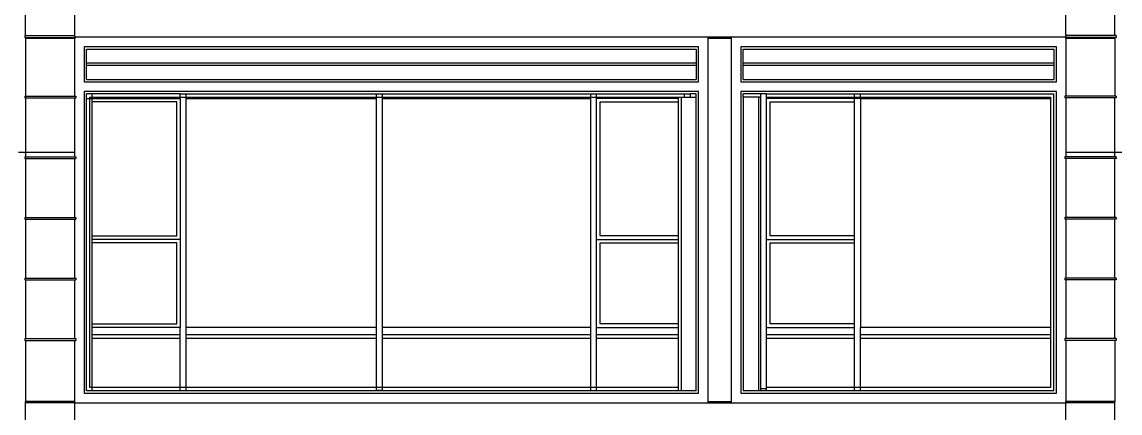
# Model space of a CAD drawing. Extents: x -311 to 61613, y 0 to 58400.
# Drawn here: x 34451 to 43813, y 20012 to 23340 of the extents above; entities that cross this region are included whole.
import ezdxf

# ---------------------------------------------------------------- set-up
doc = ezdxf.new("R2010")
doc.units = 0
doc.header["$LTSCALE"] = 1000
doc.header["$MEASUREMENT"] = 0
doc.layers.add('AD-AREA-OUTL', color=31, linetype='Continuous')

msp = doc.modelspace()

# ---------------------------------------------------------------- linework, layer by layer
at = {"layer": 'AD-AREA-OUTL', "color": 252}
for p, q in [((34479.8, 23224.2), (34479.8, 23400.1)), ((34900, 23400.1), (34900, 23224.2)), ((43349.7, 23224.2), (43349.7, 23400.1)), ((43769.9, 23224.2), (43769.9, 23400.1)), ((34474.2, 23224.2), (34479.8, 23224.2)), ((34474.2, 23224.2), (34474.2, 23209.2)), ((34479.8, 23224.2), (34900, 23224.2)), ((34900, 23224.2), (34900, 23210)), ((43349.7, 23224.2), (43349.7, 23210)), ((43769.9, 23224.2), (43349.7, 23224.2)), ((43779.8, 23224.2), (43769.9, 23224.2)), ((43779.8, 23224.2), (43779.8, 23209.2)), ((34474.2, 23209.2), (34479.8, 23209.2)), ((34479.8, 23209.2), (34889.7, 23209.2)), ((34479.8, 23209.2), (34479.8, 23200.1)), ((34479.8, 23200.1), (34479.8, 22708.4)), ((34889.7, 23200.1), (34479.8, 23200.1)), ((34889.7, 23209.2), (34889.7, 23200.1)), ((34889.7, 23209.2), (34900, 23209.2)), ((34900, 23200.1), (34889.7, 23200.1)), ((34909.8, 23210), (34900, 23210)), ((34900, 23209.2), (34909.8, 23209.2)), ((34900, 23209.2), (34900, 23200.1)), ((34900, 23200.1), (34900, 22708.4)), ((40299.9, 23210), (34909.8, 23210)), ((34909.8, 23210), (34909.8, 23209.2)), ((40219.9, 23130.1), (34979.7, 23130.1)), ((34979.7, 23130.1), (34979.7, 22830.1)), ((40219.9, 22830.1), (40219.9, 23130.1)), ((40299.9, 23210), (40299.9, 23200.1)), ((40500, 23210), (40299.9, 23210)), ((40299.9, 23200.1), (40299.9, 20110)), ((40500, 23200.1), (40299.9, 23200.1)), ((40500, 23200.1), (40500, 23210)), ((43342.3, 23210), (40500, 23210)), ((40500, 20110), (40500, 23200.1)), ((40579.7, 23130.1), (40579.7, 22830.1)), ((43270, 23130.1), (40579.7, 23130.1)), ((43270, 22830.1), (43270, 23130.1)), ((43349.7, 23210), (43342.3, 23210)), ((43342.3, 23210), (43342.3, 23209.2)), ((43349.7, 23209.2), (43342.3, 23209.2)), ((43359.9, 23209.2), (43349.7, 23209.2)), ((43349.7, 23200.1), (43349.7, 23209.2)), ((43359.9, 23200.1), (43349.7, 23200.1)), ((43349.7, 23200.1), (43349.7, 22708.4)), ((43769.9, 23209.2), (43359.9, 23209.2)), ((43359.9, 23209.2), (43359.9, 23200.1)), ((43769.9, 23200.1), (43359.9, 23200.1)), ((43779.8, 23209.2), (43769.9, 23209.2)), ((43769.9, 23209.2), (43769.9, 23200.1)), ((43769.9, 23200.1), (43769.9, 22708.4)), ((34999.8, 22990.1), (34999.8, 23110.1)), ((34999.8, 23110.1), (40199.8, 23110.1)), ((40199.8, 23110.1), (40199.8, 22990.1)), ((40599.8, 22990.1), (40599.8, 23110.1)), ((40599.8, 23110.1), (43249.9, 23110.1)), ((43249.9, 23110.1), (43249.9, 22990.1)), ((34999.8, 22970), (34999.8, 22990.1)), ((40199.8, 22990.1), (34999.8, 22990.1)), ((34999.8, 22850.1), (34999.8, 22970)), ((40199.8, 22970), (34999.8, 22970)), ((40199.8, 22990.1), (40199.8, 22970)), ((40199.8, 22970), (40199.8, 22850.1)), ((40599.8, 22970), (40599.8, 22990.1)), ((43249.9, 22990.1), (40599.8, 22990.1)), ((40599.8, 22850.1), (40599.8, 22970)), ((43249.9, 22970), (40599.8, 22970)), ((43249.9, 22990.1), (43249.9, 22970)), ((43249.9, 22970), (43249.9, 22850.1)), ((34999.8, 22850.1), (40199.8, 22850.1)), ((40599.8, 22850.1), (43249.9, 22850.1)), ((34979.7, 22830.1), (40219.9, 22830.1)), ((40579.7, 22830.1), (43270, 22830.1)), ((34474.2, 22708.4), (34479.8, 22708.4)), ((34474.2, 22708.4), (34474.2, 22693.4)), ((34474.2, 22693.4), (34479.8, 22693.4)), ((34479.8, 22708.4), (34900, 22708.4)), ((34479.8, 22693.4), (34900, 22693.4)), ((34479.8, 22693.4), (34479.8, 22230.1)), ((34900, 22708.4), (34909.8, 22708.4)), ((34900, 22693.4), (34909.8, 22693.4)), ((34900, 22693.4), (34900, 22230.1)), ((34909.8, 22708.4), (34909.8, 22693.4)), ((40219.9, 22750.1), (34979.7, 22750.1)), ((34979.7, 22750.1), (34979.7, 20180.1)), ((35049.9, 22730.1), (34999.8, 22730.1)), ((34999.8, 22690), (34999.8, 22730.1)), ((34999.8, 22690), (35029.8, 22690)), ((34999.8, 20200.1), (34999.8, 22690)), ((35029.8, 22690), (35029.8, 22700.1)), ((35029.8, 22700.1), (35049.9, 22700.1)), ((35029.8, 22690), (35049.9, 22690)), ((35029.8, 20230.1), (35029.8, 22690)), ((35799.9, 22730.1), (35049.9, 22730.1)), ((35049.9, 22700.1), (35049.9, 22730.1)), ((35049.9, 22690), (35049.9, 22700.1)), ((35049.9, 22700.1), (35799.9, 22700.1)), ((35049.9, 22660.1), (35049.9, 22690)), ((35049.9, 22690), (35799.9, 22690)), ((35049.9, 21520.1), (35049.9, 22660.1)), ((35769.9, 22660.1), (35049.9, 22660.1)), ((35769.9, 21520.1), (35769.9, 22660.1)), ((35799.9, 22730.1), (35850, 22730.1)), ((35799.9, 22700.1), (35799.9, 22730.1)), ((35799.9, 22700.1), (35850, 22700.1)), ((35799.9, 22690), (35799.9, 22700.1)), ((35799.9, 22690), (35799.9, 21490.1)), ((35850, 22730.1), (37474.5, 22730.1)), ((35850, 22700.1), (35850, 22730.1)), ((35850, 22700.1), (37474.5, 22700.1)), ((35850, 22690), (35850, 22700.1)), ((35850, 20740.1), (35850, 22690)), ((35850, 22690), (37474.5, 22690)), ((37474.5, 22730.1), (37524.6, 22730.1)), ((37474.5, 22700.1), (37474.5, 22730.1)), ((37474.5, 22700.1), (37524.6, 22700.1)), ((37474.5, 22690), (37474.5, 22700.1)), ((37474.5, 20740.1), (37474.5, 22690)), ((37524.6, 22730.1), (39299.8, 22730.1)), ((37524.6, 22700.1), (37524.6, 22730.1)), ((37524.6, 22700.1), (39299.8, 22700.1)), ((37524.6, 22690), (37524.6, 22700.1)), ((37524.6, 20740.1), (37524.6, 22690)), ((37524.6, 22690), (39299.8, 22690)), ((39299.8, 22730.1), (39349.9, 22730.1)), ((39299.8, 22700.1), (39299.8, 22730.1)), ((39299.8, 22700.1), (39349.9, 22700.1)), ((39299.8, 22690), (39299.8, 22700.1)), ((39299.8, 20740.1), (39299.8, 22690)), ((39349.9, 22730.1), (40099.9, 22730.1)), ((39349.9, 22700.1), (39349.9, 22730.1)), ((39349.9, 22700.1), (40049.8, 22700.1)), ((39349.9, 22690), (39349.9, 22700.1)), ((39349.9, 21490.1), (39349.9, 22690)), ((40049.8, 22690), (39349.9, 22690)), ((39379.9, 22660.1), (40049.8, 22660.1)), ((39379.9, 21520.1), (39379.9, 22660.1)), ((40049.8, 22690), (40049.8, 22700.1)), ((40049.8, 22700.1), (40069.9, 22700.1)), ((40049.8, 22660.1), (40049.8, 22690)), ((40049.8, 21520.1), (40049.8, 22660.1)), ((40069.9, 22700.1), (40099.9, 22700.1)), ((40069.9, 22700.1), (40069.9, 20200.1)), ((40099.9, 22730.1), (40149.7, 22730.1)), ((40099.9, 22700.1), (40099.9, 22730.1)), ((40099.9, 22700.1), (40149.7, 22700.1)), ((40199.8, 22730.1), (40149.7, 22730.1)), ((40149.7, 22700.1), (40149.7, 22730.1)), ((40149.7, 22700.1), (40199.8, 22700.1)), ((40199.8, 22700.1), (40199.8, 22730.1)), ((40199.8, 20200.1), (40199.8, 22700.1)), ((40219.9, 20180.1), (40219.9, 22750.1)), ((43270, 22750.1), (40579.7, 22750.1)), ((40579.7, 22750.1), (40579.7, 20180.1)), ((40749.7, 22730.1), (40599.8, 22730.1)), ((40599.8, 22700.1), (40599.8, 22730.1)), ((40599.8, 22700.1), (40599.8, 20200.1)), ((40730, 22700.1), (40599.8, 22700.1)), ((40730, 22700.1), (40730, 20200.1)), ((40749.7, 22700.1), (40730, 22700.1)), ((40799.8, 22730.1), (40749.7, 22730.1)), ((40749.7, 22700.1), (40749.7, 22730.1)), ((40749.7, 20220.1), (40749.7, 22700.1)), ((40799.8, 22700.1), (40799.8, 22730.1)), ((40799.8, 22730.1), (41549.8, 22730.1)), ((40799.8, 22690), (40799.8, 22700.1)), ((40799.8, 22700.1), (41549.8, 22700.1)), ((40799.8, 21490.1), (40799.8, 22690)), ((41549.8, 22690), (40799.8, 22690)), ((40829.8, 22660.1), (41549.8, 22660.1)), ((40829.8, 21520.1), (40829.8, 22660.1)), ((41549.8, 22700.1), (41549.8, 22730.1)), ((41549.8, 22730.1), (41599.9, 22730.1)), ((41549.8, 22690), (41549.8, 22700.1)), ((41549.8, 22700.1), (41599.9, 22700.1)), ((41549.8, 22660.1), (41549.8, 22690)), ((41599.9, 22690), (41549.8, 22690)), ((41549.8, 21520.1), (41549.8, 22660.1)), ((41599.9, 22730.1), (43249.9, 22730.1)), ((41599.9, 22700.1), (41599.9, 22730.1)), ((41599.9, 22700.1), (43219.9, 22700.1)), ((41599.9, 22690), (41599.9, 22700.1)), ((41599.9, 22690), (41599.9, 20740.1)), ((41599.9, 22690), (43219.9, 22690)), ((43219.9, 22700.1), (43219.9, 22690)), ((43219.9, 22690), (43219.9, 20740.1)), ((43249.9, 20200.1), (43249.9, 22730.1)), ((43270, 20180.1), (43270, 22750.1)), ((43349.7, 22708.4), (43342.3, 22708.4)), ((43342.3, 22708.4), (43342.3, 22693.4)), ((43349.7, 22693.4), (43342.3, 22693.4)), ((43769.9, 22708.4), (43349.7, 22708.4)), ((43769.9, 22693.4), (43349.7, 22693.4)), ((43349.7, 22693.4), (43349.7, 22230.1)), ((43779.8, 22708.4), (43769.9, 22708.4)), ((43779.8, 22693.4), (43769.9, 22693.4)), ((43769.9, 22230.1), (43769.9, 22693.4)), ((43779.8, 22708.4), (43779.8, 22693.4)), ((34479.8, 22230.1), (34419.8, 22230.1)), ((34474.2, 22192.6), (34479.8, 22192.6)), ((34474.2, 22192.6), (34474.2, 22177.6)), ((34479.8, 22230.1), (34479.8, 22192.6)), ((34900, 22230.1), (34479.8, 22230.1)), ((34479.8, 22192.6), (34900, 22192.6)), ((34900, 22230.1), (34900, 22192.6)), ((34900, 22192.6), (34909.8, 22192.6)), ((34909.8, 22192.6), (34909.8, 22177.6)), ((43349.7, 22192.6), (43342.3, 22192.6)), ((43342.3, 22192.6), (43342.3, 22177.6)), ((43349.7, 22230.1), (43349.7, 22192.6)), ((43769.9, 22230.1), (43349.7, 22230.1)), ((43769.9, 22192.6), (43349.7, 22192.6)), ((43829.8, 22230.1), (43769.9, 22230.1)), ((43769.9, 22192.6), (43769.9, 22230.1)), ((43779.8, 22192.6), (43769.9, 22192.6)), ((43779.8, 22192.6), (43779.8, 22177.6)), ((34474.2, 22177.6), (34479.8, 22177.6)), ((34479.8, 22177.6), (34900, 22177.6)), ((34479.8, 22177.6), (34479.8, 21676.7)), ((34900, 22177.6), (34909.8, 22177.6)), ((34900, 22177.6), (34900, 21676.7)), ((43349.7, 22177.6), (43342.3, 22177.6)), ((43769.9, 22177.6), (43349.7, 22177.6)), ((43349.7, 22177.6), (43349.7, 21676.7)), ((43779.8, 22177.6), (43769.9, 22177.6)), ((43769.9, 21676.7), (43769.9, 22177.6)), ((34474.2, 21676.7), (34479.8, 21676.7)), ((34474.2, 21676.7), (34474.2, 21661.7)), ((34474.2, 21661.7), (34479.8, 21661.7)), ((34479.8, 21676.7), (34900, 21676.7)), ((34479.8, 21661.7), (34900, 21661.7)), ((34479.8, 21661.7), (34479.8, 21160.9)), ((34900, 21676.7), (34909.8, 21676.7)), ((34900, 21661.7), (34909.8, 21661.7)), ((34900, 21661.7), (34900, 21160.9)), ((34909.8, 21676.7), (34909.8, 21661.7)), ((43349.7, 21676.7), (43342.3, 21676.7)), ((43342.3, 21676.7), (43342.3, 21661.7)), ((43349.7, 21661.7), (43342.3, 21661.7)), ((43769.9, 21676.7), (43349.7, 21676.7)), ((43769.9, 21661.7), (43349.7, 21661.7)), ((43349.7, 21661.7), (43349.7, 21160.9)), ((43779.8, 21676.7), (43769.9, 21676.7)), ((43779.8, 21661.7), (43769.9, 21661.7)), ((43769.9, 21160.9), (43769.9, 21661.7)), ((43779.8, 21676.7), (43779.8, 21661.7)), ((35049.9, 21490.1), (35049.9, 21520.1)), ((35049.9, 21520.1), (35769.9, 21520.1)), ((35049.9, 21460.1), (35049.9, 21490.1)), ((35799.9, 21490.1), (35049.9, 21490.1)), ((35049.9, 20770.1), (35049.9, 21460.1)), ((35769.9, 21460.1), (35049.9, 21460.1)), ((35769.9, 20770.1), (35769.9, 21460.1)), ((35799.9, 21490.1), (35799.9, 20740.1)), ((39349.9, 20740.1), (39349.9, 21490.1)), ((39349.9, 21490.1), (40049.8, 21490.1)), ((40049.8, 21520.1), (39379.9, 21520.1)), ((39379.9, 21460.1), (40049.8, 21460.1)), ((39379.9, 20770.1), (39379.9, 21460.1)), ((40049.8, 21490.1), (40049.8, 21520.1)), ((40049.8, 21460.1), (40049.8, 21490.1)), ((40049.8, 20770.1), (40049.8, 21460.1)), ((40799.8, 20740.1), (40799.8, 21490.1)), ((40799.8, 21490.1), (41549.8, 21490.1)), ((41549.8, 21520.1), (40829.8, 21520.1)), ((40829.8, 21460.1), (41549.8, 21460.1)), ((40829.8, 20770.1), (40829.8, 21460.1)), ((41549.8, 21490.1), (41549.8, 21520.1)), ((41549.8, 21460.1), (41549.8, 21490.1)), ((41549.8, 20770.1), (41549.8, 21460.1)), ((34474.2, 21160.9), (34479.8, 21160.9)), ((34474.2, 21160.9), (34474.2, 21145.9)), ((34479.8, 21160.9), (34900, 21160.9)), ((34900, 21160.9), (34909.8, 21160.9)), ((34909.8, 21160.9), (34909.8, 21145.9)), ((43349.7, 21160.9), (43342.3, 21160.9)), ((43342.3, 21160.9), (43342.3, 21145.9)), ((43769.9, 21160.9), (43349.7, 21160.9)), ((43779.8, 21160.9), (43769.9, 21160.9)), ((43779.8, 21160.9), (43779.8, 21145.9)), ((34474.2, 21145.9), (34479.8, 21145.9)), ((34479.8, 21145.9), (34900, 21145.9)), ((34479.8, 21145.9), (34479.8, 20645.1)), ((34900, 21145.9), (34909.8, 21145.9)), ((34900, 21145.9), (34900, 20645.1)), ((43349.7, 21145.9), (43342.3, 21145.9)), ((43769.9, 21145.9), (43349.7, 21145.9)), ((43349.7, 21145.9), (43349.7, 20645.1)), ((43779.8, 21145.9), (43769.9, 21145.9)), ((43769.9, 20645.1), (43769.9, 21145.9)), ((35049.9, 20740.1), (35049.9, 20770.1)), ((35049.9, 20770.1), (35769.9, 20770.1)), ((35049.9, 20680.1), (35049.9, 20740.1)), ((35799.9, 20740.1), (35049.9, 20740.1)), ((35799.9, 20680.1), (35799.9, 20740.1)), ((35850, 20680.1), (35850, 20740.1)), ((37474.5, 20740.1), (35850, 20740.1)), ((37474.5, 20680.1), (37474.5, 20740.1)), ((37524.6, 20680.1), (37524.6, 20740.1)), ((39299.8, 20740.1), (37524.6, 20740.1)), ((39299.8, 20680.1), (39299.8, 20740.1)), ((39349.9, 20680.1), (39349.9, 20740.1)), ((39349.9, 20740.1), (40049.8, 20740.1)), ((40049.8, 20770.1), (39379.9, 20770.1)), ((40049.8, 20740.1), (40049.8, 20770.1)), ((40049.8, 20680.1), (40049.8, 20740.1)), ((40799.8, 20680.1), (40799.8, 20740.1)), ((40799.8, 20740.1), (41549.8, 20740.1)), ((41549.8, 20770.1), (40829.8, 20770.1)), ((41549.8, 20740.1), (41549.8, 20770.1)), ((41549.8, 20680.1), (41549.8, 20740.1)), ((41599.9, 20680.1), (41599.9, 20740.1)), ((43219.9, 20740.1), (41599.9, 20740.1)), ((43219.9, 20740.1), (43219.9, 20680.1)), ((34474.2, 20645.1), (34479.8, 20645.1)), ((34474.2, 20645.1), (34474.2, 20630.1)), ((34474.2, 20630.1), (34479.8, 20630.1)), ((34479.8, 20645.1), (34900, 20645.1)), ((34479.8, 20630.1), (34900, 20630.1)), ((34479.8, 20630.1), (34479.8, 20110)), ((34900, 20645.1), (34909.8, 20645.1)), ((34900, 20630.1), (34909.8, 20630.1)), ((34900, 20630.1), (34900, 20110)), ((34909.8, 20645.1), (34909.8, 20630.1)), ((35049.9, 20650.1), (35049.9, 20680.1)), ((35049.9, 20680.1), (35799.9, 20680.1)), ((35049.9, 20230.1), (35049.9, 20650.1)), ((35049.9, 20650.1), (35799.9, 20650.1)), ((35799.9, 20650.1), (35799.9, 20680.1)), ((35799.9, 20230.1), (35799.9, 20650.1)), ((35850, 20650.1), (35850, 20680.1)), ((35850, 20680.1), (37474.5, 20680.1)), ((35850, 20230.1), (35850, 20650.1)), ((35850, 20650.1), (37474.5, 20650.1)), ((37474.5, 20650.1), (37474.5, 20680.1)), ((37474.5, 20230.1), (37474.5, 20650.1)), ((37524.6, 20650.1), (37524.6, 20680.1)), ((37524.6, 20680.1), (39299.8, 20680.1)), ((37524.6, 20230.1), (37524.6, 20650.1)), ((37524.6, 20650.1), (39299.8, 20650.1)), ((39299.8, 20650.1), (39299.8, 20680.1)), ((39299.8, 20230.1), (39299.8, 20650.1)), ((39349.9, 20650.1), (39349.9, 20680.1)), ((39349.9, 20680.1), (40049.8, 20680.1)), ((39349.9, 20230.1), (39349.9, 20650.1)), ((39349.9, 20650.1), (40049.8, 20650.1)), ((40049.8, 20650.1), (40049.8, 20680.1)), ((40049.8, 20230.1), (40049.8, 20650.1)), ((40799.8, 20650.1), (40799.8, 20680.1)), ((40799.8, 20680.1), (41549.8, 20680.1)), ((40799.8, 20230.1), (40799.8, 20650.1)), ((40799.8, 20650.1), (41549.8, 20650.1)), ((41549.8, 20650.1), (41549.8, 20680.1)), ((41549.8, 20230.1), (41549.8, 20650.1)), ((41599.9, 20650.1), (41599.9, 20680.1)), ((41599.9, 20680.1), (43219.9, 20680.1)), ((41599.9, 20230.1), (41599.9, 20650.1)), ((41599.9, 20650.1), (43219.9, 20650.1)), ((43219.9, 20680.1), (43219.9, 20650.1)), ((43219.9, 20650.1), (43219.9, 20230.1)), ((43349.7, 20645.1), (43342.3, 20645.1)), ((43342.3, 20645.1), (43342.3, 20630.1)), ((43349.7, 20630.1), (43342.3, 20630.1)), ((43769.9, 20645.1), (43349.7, 20645.1)), ((43769.9, 20630.1), (43349.7, 20630.1)), ((43349.7, 20630.1), (43349.7, 20110)), ((43779.8, 20645.1), (43769.9, 20645.1)), ((43779.8, 20630.1), (43769.9, 20630.1)), ((43769.9, 20630.1), (43769.9, 20110)), ((43779.8, 20645.1), (43779.8, 20630.1)), ((35049.9, 20230.1), (35029.8, 20230.1)), ((35049.9, 20200.1), (35049.9, 20230.1)), ((35799.9, 20230.1), (35049.9, 20230.1)), ((35799.9, 20200.1), (35799.9, 20230.1)), ((35850, 20230.1), (35799.9, 20230.1)), ((35850, 20200.1), (35850, 20230.1)), ((37474.5, 20230.1), (35850, 20230.1)), ((37524.6, 20230.1), (37474.5, 20230.1)), ((37474.5, 20206.1), (37474.5, 20230.1)), ((37524.6, 20206.1), (37524.6, 20230.1)), ((39299.8, 20230.1), (37524.6, 20230.1)), ((39349.9, 20230.1), (39299.8, 20230.1)), ((39299.8, 20200.1), (39299.8, 20230.1)), ((39349.9, 20200.1), (39349.9, 20230.1)), ((40049.8, 20230.1), (39349.9, 20230.1)), ((40049.8, 20200.1), (40049.8, 20230.1)), ((40799.8, 20220.1), (40799.8, 20230.1)), ((41549.8, 20230.1), (40799.8, 20230.1)), ((41549.8, 20200.1), (41549.8, 20230.1)), ((41599.9, 20230.1), (41549.8, 20230.1)), ((41599.9, 20200.1), (41599.9, 20230.1)), ((43219.9, 20230.1), (41599.9, 20230.1)), ((34979.7, 20180.1), (40219.9, 20180.1)), ((35049.9, 20200.1), (34999.8, 20200.1)), ((35799.9, 20200.1), (35049.9, 20200.1)), ((35850, 20200.1), (35799.9, 20200.1)), ((39299.8, 20200.1), (35850, 20200.1)), ((37474.5, 20206.1), (37524.6, 20206.1)), ((39349.9, 20200.1), (39299.8, 20200.1)), ((40049.8, 20200.1), (39349.9, 20200.1)), ((40069.9, 20200.1), (40049.8, 20200.1)), ((40199.8, 20200.1), (40069.9, 20200.1)), ((40579.7, 20180.1), (43270, 20180.1)), ((40730, 20200.1), (40599.8, 20200.1)), ((40749.7, 20200.1), (40730, 20200.1)), ((40749.7, 20220.1), (40799.8, 20220.1)), ((40749.7, 20200.1), (40749.7, 20220.1)), ((40799.8, 20200.1), (40749.7, 20200.1)), ((40799.8, 20200.1), (40799.8, 20220.1)), ((41549.8, 20200.1), (40799.8, 20200.1)), ((41599.9, 20200.1), (41549.8, 20200.1)), ((43249.9, 20200.1), (41599.9, 20200.1)), ((34889.7, 20110), (34479.8, 20110)), ((34479.8, 20100.1), (34479.8, 20110)), ((34889.7, 20100.1), (34479.8, 20100.1)), ((34479.8, 19924.2), (34479.8, 20100.1)), ((34900, 20110), (34889.7, 20110)), ((34889.7, 20100.1), (34889.7, 20110)), ((34900, 20100.1), (34889.7, 20100.1)), ((34900, 20110), (34900, 20100.1)), ((34900, 20100.1), (34900, 19924.2)), ((34900, 20100.1), (40299.9, 20100.1)), ((40299.9, 20110), (40299.9, 20100.1)), ((40299.9, 20110), (40500, 20110)), ((40299.9, 20100.1), (40500, 20100.1)), ((40500, 20100.1), (40500, 20110)), ((40500, 20100.1), (43349.7, 20100.1)), ((43349.7, 20100.1), (43349.7, 20110)), ((43349.7, 20110), (43359.9, 20110)), ((43359.9, 20100.1), (43349.7, 20100.1)), ((43349.7, 19924.2), (43349.7, 20100.1)), ((43769.9, 20110), (43359.9, 20110)), ((43359.9, 20100.1), (43359.9, 20110)), ((43769.9, 20100.1), (43359.9, 20100.1)), ((43769.9, 20100.1), (43769.9, 20110)), ((43769.9, 19924.2), (43769.9, 20100.1))]:
    msp.add_line(p, q, dxfattribs=at)

doc.saveas('drawing.dxf')
